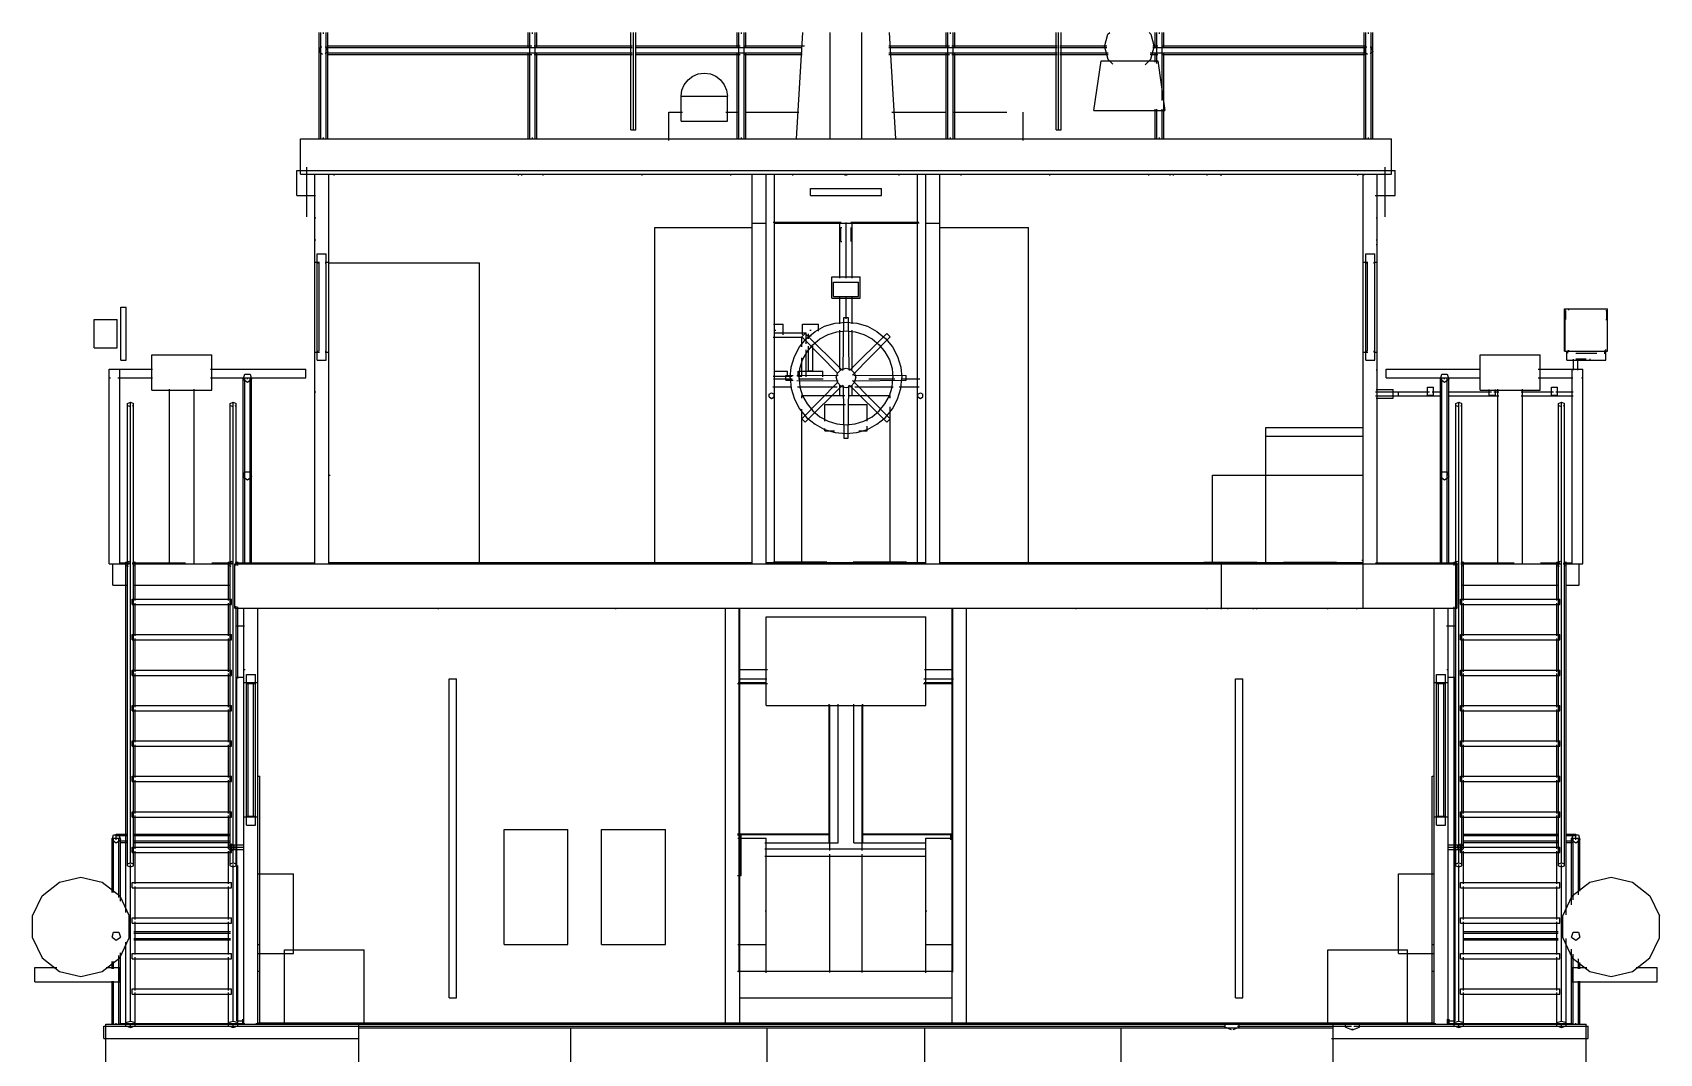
# Model space of a CAD drawing. Extents: x 5 to 836, y 5 to 589.
# Drawn here: x 528.1 to 619.9, y 274.4 to 332 of the extents above; entities that cross this region are included whole.
import ezdxf

# ---------------------------------------------------------------- set-up
doc = ezdxf.new("R2010")
doc.units = 0
doc.linetypes.add('DASHED', pattern=[4.5, 3, -1.5])
for name, color, linetype in [('CUT', 7, 'CONTINUOUS'), ('DETAIL', 8, 'CONTINUOUS'), ('MARKING', 4, 'DASHED'), ('OUTLINE', 7, 'CONTINUOUS')]:
    doc.layers.add(name, color=color, linetype=linetype)

msp = doc.modelspace()

# ---------------------------------------------------------------- linework, layer by layer
at = {"layer": 'CUT'}
for p, q in [((543.2, 324), (543.2, 326)), ((543.2, 326), (604.8, 326)), ((604.8, 324), (604.8, 326)), ((543.2, 324), (604.8, 324)), ((544, 302), (544, 324)), ((544.8, 302), (544.8, 324)), ((568.7, 302), (568.7, 324)), ((569.5, 302), (569.5, 324)), ((578.5, 302), (578.5, 324)), ((579.3, 302), (579.3, 324)), ((603.2, 302), (603.2, 324)), ((604, 302), (604, 324)), ((563.2, 302), (563.2, 321)), ((563.2, 321), (568.7, 321)), ((579.3, 321), (584.3, 321)), ((584.3, 302), (584.3, 321)), ((544.8, 319), (553.3, 319)), ((553.3, 302), (553.3, 319)), ((539.96, 312.42), (540.05, 312.7)), ((539.96, 312.42), (540.2, 312.25)), ((540.05, 312.7), (540.35, 312.7)), ((540.2, 312.25), (540.44, 312.42)), ((540.35, 312.7), (540.44, 312.42)), ((607.56, 312.42), (607.65, 312.7)), ((607.56, 312.42), (607.8, 312.25)), ((607.65, 312.7), (607.95, 312.7)), ((607.8, 312.25), (608.04, 312.42)), ((607.95, 312.7), (608.04, 312.42)), ((569.66, 311.58), (569.8, 311.66)), ((569.66, 311.42), (569.66, 311.58)), ((569.66, 311.42), (569.8, 311.34)), ((569.8, 311.66), (569.94, 311.58)), ((569.8, 311.34), (569.94, 311.42)), ((569.94, 311.42), (569.94, 311.58)), ((578.06, 311.58), (578.2, 311.66)), ((578.06, 311.42), (578.06, 311.58)), ((578.06, 311.42), (578.2, 311.34)), ((578.2, 311.66), (578.34, 311.58)), ((578.2, 311.34), (578.34, 311.42)), ((578.34, 311.42), (578.34, 311.58)), ((597.7, 302), (597.7, 309.7)), ((597.7, 309.7), (603.2, 309.7)), ((597.7, 309.2), (603.2, 309.2)), ((539.96, 306.92), (540.05, 307.2)), ((539.96, 306.92), (540.2, 306.75)), ((540.05, 307.2), (540.35, 307.2)), ((540.2, 306.75), (540.44, 306.92)), ((540.35, 307.2), (540.44, 306.92)), ((594.7, 302), (594.7, 307)), ((594.7, 307), (603.2, 307)), ((607.56, 306.92), (607.65, 307.2)), ((607.56, 306.92), (607.8, 306.75)), ((607.65, 307.2), (607.95, 307.2)), ((607.8, 306.75), (608.04, 306.92)), ((607.95, 307.2), (608.04, 306.92)), ((539.5, 299.5), (539.5, 302)), ((539.5, 302), (608.5, 302)), ((539.6, 302.05), (544, 302.05)), ((539.6, 302.01), (539.6, 302.04)), ((539.6, 302.01), (544, 302.01)), ((544.8, 302.08), (568.7, 302.08)), ((544.8, 302.03), (568.7, 302.03)), ((569.5, 302.08), (578.5, 302.08)), ((569.5, 302.03), (578.5, 302.03)), ((579.3, 302.08), (603.2, 302.08)), ((579.3, 302.03), (603.2, 302.03)), ((604, 302.05), (608.4, 302.05)), ((604, 302.01), (608.4, 302.01)), ((608.4, 302.02), (608.4, 302.05)), ((608.5, 299.5), (608.5, 302)), ((539.5, 299.5), (608.5, 299.5)), ((540, 295.29), (540, 299.5)), ((540.8, 295.29), (540.8, 299.5)), ((567.2, 276), (567.2, 299.5)), ((568, 276), (568, 299.5)), ((580, 276), (580, 299.5)), ((580.8, 276), (580.8, 299.5)), ((607.2, 295.29), (607.2, 299.5)), ((608, 295.29), (608, 299.5)), ((540, 295.29), (540.8, 295.29)), ((540.15, 295.25), (540.15, 295.75)), ((540.15, 295.75), (540.65, 295.75)), ((540.15, 295.25), (540.65, 295.25)), ((540.25, 287.75), (540.25, 295.25)), ((540.55, 287.75), (540.55, 295.25)), ((540.65, 295.25), (540.65, 295.75)), ((551.6, 277.5), (551.6, 295.5)), ((551.6, 295.5), (552, 295.5)), ((552, 277.5), (552, 295.5)), ((596, 295.5), (596.4, 295.5)), ((596, 277.5), (596, 295.5)), ((596.4, 277.5), (596.4, 295.5)), ((607.2, 295.29), (608, 295.29)), ((607.35, 295.75), (607.85, 295.75)), ((607.35, 295.25), (607.35, 295.75)), ((607.35, 295.25), (607.85, 295.25)), ((607.45, 287.75), (607.45, 295.25)), ((607.75, 287.75), (607.75, 295.25)), ((607.85, 295.25), (607.85, 295.75)), ((540.8, 276), (540.8, 290)), ((540.8, 290), (540.9, 290)), ((540.9, 276), (540.9, 290)), ((607.1, 290), (607.2, 290)), ((607.1, 276), (607.1, 290)), ((607.2, 276), (607.2, 290)), ((540, 276), (540, 287.71)), ((540, 287.71), (540.8, 287.71)), ((540.15, 287.75), (540.65, 287.75)), ((540.15, 287.25), (540.15, 287.75)), ((540.65, 287.25), (540.65, 287.75)), ((607.2, 287.71), (608, 287.71)), ((607.35, 287.75), (607.85, 287.75)), ((607.35, 287.25), (607.35, 287.75)), ((607.85, 287.25), (607.85, 287.75)), ((608, 276), (608, 287.71)), ((532.56, 286.42), (532.65, 286.7)), ((532.65, 286.7), (532.95, 286.7)), ((532.95, 286.7), (533.04, 286.42)), ((540.15, 287.25), (540.65, 287.25)), ((607.35, 287.25), (607.85, 287.25)), ((614.96, 286.42), (615.05, 286.7)), ((615.05, 286.7), (615.35, 286.7)), ((615.35, 286.7), (615.44, 286.42)), ((532.56, 286.42), (532.8, 286.25)), ((532.8, 286.25), (533.04, 286.42)), ((539.14, 285.93), (539.14, 286.09)), ((539.14, 285.91), (539.29, 285.83)), ((539.16, 286.1), (539.3, 286.18)), ((539.3, 285.82), (539.44, 285.9)), ((539.31, 286.17), (539.46, 286.09)), ((539.46, 285.91), (539.46, 286.07)), ((608.54, 285.93), (608.54, 286.09)), ((608.54, 285.91), (608.69, 285.83)), ((608.56, 286.1), (608.7, 286.18)), ((608.7, 285.82), (608.84, 285.9)), ((608.71, 286.17), (608.86, 286.09)), ((608.86, 285.91), (608.86, 286.07)), ((614.96, 286.42), (615.2, 286.25)), ((615.2, 286.25), (615.44, 286.42)), ((540.8, 284.5), (542.8, 284.5)), ((542.8, 280), (542.8, 284.5)), ((605.2, 284.5), (607.2, 284.5)), ((605.2, 280), (605.2, 284.5)), ((532.56, 280.92), (532.65, 281.2)), ((532.65, 281.2), (532.95, 281.2)), ((532.95, 281.2), (533.04, 280.92)), ((614.96, 280.92), (615.05, 281.2)), ((615.05, 281.2), (615.35, 281.2)), ((615.35, 281.2), (615.44, 280.92)), ((532.56, 280.92), (532.8, 280.75)), ((532.8, 280.75), (533.04, 280.92)), ((542.3, 276), (542.3, 280.2)), ((542.3, 280.2), (546.8, 280.2)), ((546.8, 276), (546.8, 280.2)), ((601.2, 280.2), (605.7, 280.2)), ((601.2, 276), (601.2, 280.2)), ((605.7, 276), (605.7, 280.2)), ((614.96, 280.92), (615.2, 280.75)), ((615.2, 280.75), (615.44, 280.92)), ((540.8, 280), (542.8, 280)), ((605.2, 280), (607.2, 280)), ((551.6, 277.5), (552, 277.5)), ((596, 277.5), (596.4, 277.5)), ((532.2, 276), (615.8, 276)), ((532.2, 273.5), (532.2, 276)), ((533, 276.05), (540, 276.05)), ((533, 276), (533, 276.04)), ((540.8, 276.08), (607.2, 276.08)), ((540.8, 276.03), (607.2, 276.03)), ((546.5, 232), (546.5, 276)), ((601.5, 232), (601.5, 276)), ((608, 276.05), (615, 276.05)), ((615, 276.01), (615, 276.05)), ((615.8, 273.5), (615.8, 276))]:
    msp.add_line(p, q, dxfattribs=at)
at = {"layer": 'DETAIL'}
for p, q in [((544.26, 326), (544.26, 332)), ((544.35, 326), (544.35, 332)), ((544.5, 331.93), (544.5, 332)), ((544.65, 326), (544.65, 332)), ((544.74, 326), (544.74, 332)), ((556.06, 331.16), (556.06, 332)), ((556.15, 326), (556.15, 332)), ((556.3, 331.93), (556.3, 332)), ((556.45, 326), (556.45, 332)), ((556.54, 331.16), (556.54, 332)), ((561.86, 326.5), (561.86, 332)), ((562, 326.5), (562, 332)), ((562.14, 326.5), (562.14, 332)), ((567.86, 331.16), (567.86, 332)), ((567.95, 326), (567.95, 332)), ((568.1, 331.93), (568.1, 332)), ((568.25, 326), (568.25, 332)), ((568.34, 331.16), (568.34, 332)), ((579.66, 331.16), (579.66, 332)), ((579.75, 326), (579.75, 332)), ((579.9, 331.93), (579.9, 332)), ((580.05, 326), (580.05, 332)), ((580.14, 331.16), (580.14, 332)), ((585.86, 326.5), (585.86, 332)), ((586, 326.5), (586, 332)), ((586.14, 326.5), (586.14, 332)), ((588.6, 331.2), (588.79, 331.9)), ((588.79, 331.9), (588.89, 332)), ((591.11, 332), (591.21, 331.9)), ((591.21, 331.9), (591.4, 331.2)), ((591.46, 331.16), (591.46, 332)), ((591.55, 330.26), (591.55, 332)), ((591.7, 331.93), (591.7, 332)), ((591.85, 328.16), (591.85, 332)), ((591.94, 331.16), (591.94, 332)), ((603.26, 326), (603.26, 332)), ((603.35, 326), (603.35, 332)), ((603.5, 331.93), (603.5, 332)), ((603.65, 326), (603.65, 332)), ((603.74, 326), (603.74, 332)), ((544.26, 330.92), (544.35, 331.2)), ((544.26, 330.92), (544.45, 330.78)), ((544.35, 331.2), (544.41, 331.2)), ((544.59, 331.2), (544.65, 331.2)), ((544.6, 330.82), (544.74, 330.92)), ((544.65, 331.2), (544.74, 330.92)), ((544.71, 331.24), (556.26, 331.24)), ((544.71, 331.15), (561.93, 331.15)), ((544.71, 330.85), (561.93, 330.85)), ((544.71, 330.76), (556.26, 330.76)), ((556.06, 326), (556.06, 330.88)), ((556.4, 331.24), (561.93, 331.24)), ((556.4, 330.76), (561.93, 330.76)), ((556.54, 326), (556.54, 330.88)), ((562.14, 331.24), (568.02, 331.24)), ((562.14, 331.15), (571.52, 331.15)), ((562.14, 330.85), (571.52, 330.85)), ((562.14, 330.76), (568.02, 330.76)), ((567.86, 326), (567.86, 330.88)), ((568.23, 331.24), (571.66, 331.24)), ((568.23, 330.76), (571.52, 330.76)), ((568.34, 326), (568.34, 330.88)), ((576.41, 331.24), (579.84, 331.24)), ((576.41, 331.15), (585.93, 331.15)), ((576.41, 330.85), (585.93, 330.85)), ((576.41, 330.76), (579.84, 330.76)), ((579.66, 326), (579.66, 330.88)), ((579.98, 331.24), (585.93, 331.24)), ((579.98, 330.76), (585.93, 330.76)), ((580.14, 326), (580.14, 330.88)), ((586.07, 331.24), (588.73, 331.24)), ((586.07, 331.15), (588.73, 331.15)), ((586.07, 330.85), (588.8, 330.85)), ((586.07, 330.76), (588.8, 330.76)), ((588.6, 331.2), (588.79, 330.5)), ((591.18, 330.85), (603.36, 330.85)), ((591.18, 330.76), (591.6, 330.76)), ((591.21, 330.5), (591.4, 331.2)), ((591.32, 331.24), (591.6, 331.24)), ((591.32, 331.15), (603.36, 331.15)), ((591.46, 330.33), (591.46, 330.88)), ((591.81, 331.24), (603.36, 331.24)), ((591.81, 330.76), (603.36, 330.76)), ((591.94, 326), (591.94, 330.88)), ((603.26, 330.92), (603.35, 331.2)), ((603.26, 330.92), (603.45, 330.78)), ((603.35, 331.2), (603.41, 331.2)), ((603.59, 331.2), (603.65, 331.2)), ((603.6, 330.82), (603.74, 330.92)), ((603.65, 331.2), (603.74, 330.92)), ((588.4, 330.4), (591.6, 330.4)), ((588.79, 330.5), (589.07, 330.22)), ((590.89, 330.17), (591.21, 330.5)), ((564.7, 328.4), (567.3, 328.4)), ((588, 327.6), (592, 327.6)), ((591.46, 326), (591.46, 327.67)), ((591.55, 326), (591.55, 327.67)), ((591.85, 326), (591.85, 327.67)), ((561.86, 326.5), (562.14, 326.5)), ((564.7, 327), (567.3, 327)), ((585.86, 326.5), (586.14, 326.5)), ((543.2, 324.14), (543.2, 326)), ((543.2, 326), (604.8, 326)), ((544.5, 326), (544.5, 326.07)), ((556.3, 326), (556.3, 326.07)), ((568.1, 326), (568.1, 326.07)), ((579.9, 326), (579.9, 326.07)), ((591.7, 326), (591.7, 326.07)), ((603.5, 326), (603.5, 326.07)), ((604.8, 324.14), (604.8, 326)), ((543, 322.8), (543, 324.2)), ((543, 324.2), (605, 324.2)), ((544, 302), (544, 324)), ((544, 324), (604, 324)), ((544.8, 302), (544.8, 324)), ((545.11, 323.93), (545.11, 324)), ((555.5, 323.93), (555.5, 324)), ((555.69, 323.93), (555.69, 324)), ((556.91, 323.93), (556.91, 324)), ((562.5, 323.93), (562.5, 324)), ((567.49, 323.93), (567.49, 324)), ((568.7, 302), (568.7, 324)), ((568.71, 323.93), (568.71, 324)), ((569.5, 302), (569.5, 324)), ((569.96, 302), (569.96, 324)), ((571, 323.93), (571, 324)), ((573.95, 323.93), (573.95, 324)), ((574, 323.93), (574, 324)), ((574.05, 323.93), (574.05, 324)), ((577, 323.93), (577, 324)), ((578.04, 302), (578.04, 324)), ((578.5, 302), (578.5, 324)), ((579.29, 323.93), (579.29, 324)), ((579.3, 302), (579.3, 324)), ((580.51, 323.93), (580.51, 324)), ((585.5, 323.93), (585.5, 324)), ((591.09, 323.93), (591.09, 324)), ((592.31, 323.93), (592.31, 324)), ((592.5, 323.93), (592.5, 324)), ((594.4, 323.93), (594.4, 324)), ((595.16, 323.93), (595.16, 324)), ((595.2, 323.93), (595.2, 324)), ((602.89, 323.93), (602.89, 324)), ((603.2, 299.5), (603.2, 324)), ((603.24, 323.93), (603.24, 324)), ((604, 302), (604, 324)), ((605, 322.8), (605, 324.2)), ((543, 322.8), (544.05, 322.8)), ((572, 322.8), (572, 323.2)), ((572, 323.2), (576, 323.2)), ((572, 322.8), (576, 322.8)), ((576, 322.8), (576, 323.2)), ((603.88, 322.8), (605, 322.8)), ((544, 321.54), (544.07, 321.54)), ((603.93, 321.54), (604, 321.54)), ((563.2, 321), (568.7, 321)), ((563.2, 302), (563.2, 321)), ((568.7, 321.24), (569.5, 321.24)), ((569.89, 321.29), (573.72, 321.29)), ((569.94, 321.25), (573.72, 321.25)), ((569.96, 321.24), (578.04, 321.24)), ((573.65, 318.13), (573.65, 321.27)), ((573.7, 320.2), (573.7, 321)), ((573.7, 321), (573.77, 321)), ((574, 318.13), (574, 321.27)), ((574.28, 321.29), (578.11, 321.29)), ((574.28, 321.25), (578.13, 321.25)), ((574.3, 320.2), (574.3, 321)), ((574.35, 318.13), (574.35, 321.27)), ((578.5, 321.24), (579.3, 321.24)), ((579.3, 321), (584.3, 321)), ((584.3, 302), (584.3, 321)), ((544, 320.29), (544.07, 320.29)), ((573.7, 320.2), (573.77, 320.2)), ((603.93, 320.29), (604, 320.29)), ((603.93, 320.04), (604, 320.04)), ((544, 319.04), (544.27, 319.04)), ((544.15, 313.5), (544.15, 319.5)), ((544.15, 319.5), (544.65, 319.5)), ((544.15, 319), (544.21, 319)), ((544.25, 314), (544.25, 319)), ((544.59, 319), (544.65, 319)), ((544.6, 319.04), (544.8, 319.04)), ((544.65, 313.5), (544.65, 319.5)), ((544.8, 319), (553.3, 319)), ((553.3, 302), (553.3, 319)), ((603.2, 319.04), (603.47, 319.04)), ((603.35, 313.5), (603.35, 319.5)), ((603.35, 319.5), (603.85, 319.5)), ((603.35, 319), (603.41, 319)), ((603.45, 314), (603.45, 319)), ((603.79, 319), (603.85, 319)), ((603.8, 319.04), (604, 319.04)), ((603.85, 313.5), (603.85, 319.5)), ((573.2, 317), (573.2, 318.2)), ((573.2, 318.2), (574.8, 318.2)), ((574.8, 317), (574.8, 318.2)), ((573.2, 317), (574.8, 317)), ((573.65, 315.55), (573.65, 317.08)), ((574, 315.83), (574, 317.08)), ((574.35, 315.55), (574.35, 317.08)), ((533.05, 313.5), (533.05, 316.5)), ((533.05, 316.5), (533.35, 316.5)), ((533.35, 313.5), (533.35, 316.5)), ((614.57, 314), (614.57, 316.4)), ((614.57, 316.4), (617, 316.4)), ((614.6, 314), (614.6, 316.4)), ((614.82, 316.33), (614.82, 316.4)), ((616.9, 316.3), (616.95, 316.3)), ((617, 314), (617, 316.4)), ((531.55, 315.8), (532.85, 315.8)), ((531.55, 314.2), (531.55, 315.8)), ((532.85, 314.2), (532.85, 315.8)), ((569.96, 315.2), (570.04, 315.2)), ((570.45, 314.93), (570.45, 315.53)), ((571.55, 314.93), (571.55, 315.53)), ((571.96, 315.2), (572.04, 315.2)), ((572.45, 315.13), (572.45, 315.53)), ((573.65, 312.97), (573.65, 315.2)), ((573.87, 315.9), (574.13, 315.9)), ((574.35, 312.97), (574.35, 315.2)), ((616.9, 315.8), (616.95, 315.8)), ((531.55, 314.2), (532.85, 314.2)), ((569.93, 315.05), (571.75, 315.05)), ((571.5, 314.81), (571.69, 315)), ((571.75, 314.43), (571.75, 315.05)), ((576.31, 315), (576.5, 314.81)), ((533.05, 313.5), (533.35, 313.5)), ((534.8, 311.8), (534.8, 313.8)), ((534.8, 313.8), (538.2, 313.8)), ((538.2, 311.8), (538.2, 313.8)), ((544, 313.96), (544.27, 313.96)), ((544.15, 314), (544.21, 314)), ((544.15, 313.5), (544.65, 313.5)), ((544.59, 314), (544.65, 314)), ((544.6, 313.96), (544.8, 313.96)), ((571.75, 312.56), (571.75, 314.08)), ((603.2, 313.96), (603.47, 313.96)), ((603.35, 314), (603.41, 314)), ((603.35, 313.5), (603.85, 313.5)), ((603.79, 314), (603.85, 314)), ((603.8, 313.96), (604, 313.96)), ((609.8, 313.8), (613.2, 313.8)), ((609.8, 311.8), (609.8, 313.8)), ((613.2, 311.8), (613.2, 313.8)), ((614.57, 314), (617, 314)), ((614.7, 313.5), (614.7, 314.03)), ((614.7, 313.5), (616.9, 313.5)), ((614.82, 314), (614.82, 314.07)), ((615.21, 313.9), (616.39, 313.9)), ((616.8, 313.9), (616.85, 313.9)), ((616.9, 313.5), (616.9, 314.1)), ((532.4, 302), (532.4, 313)), ((532.4, 313), (534.84, 313)), ((532.4, 312.5), (532.47, 312.5)), ((532.89, 312.5), (534.84, 312.5)), ((533, 302), (533, 313)), ((538.12, 313), (543.5, 313)), ((538.12, 312.5), (543.5, 312.5)), ((539.96, 312.42), (540.05, 312.7)), ((539.96, 302), (539.96, 312.5)), ((539.96, 312.42), (540.06, 312.35)), ((540.05, 312.7), (540.35, 312.7)), ((540.05, 302), (540.05, 312.5)), ((540.2, 312.43), (540.2, 312.5)), ((540.35, 312.7), (540.44, 312.42)), ((540.35, 302), (540.35, 312.5)), ((540.39, 312.39), (540.44, 312.42)), ((540.44, 302), (540.44, 312.5)), ((543.5, 312.5), (543.5, 313)), ((569.91, 312.45), (570.96, 312.45)), ((569.93, 312.88), (570.7, 312.88)), ((570.6, 312.37), (570.6, 312.63)), ((570.7, 312.55), (570.7, 312.88)), ((571.3, 312.55), (571.3, 312.88)), ((571.3, 312.88), (572.7, 312.88)), ((571.31, 312.45), (572.71, 312.45)), ((571.88, 312.9), (572.12, 312.9)), ((572.7, 312.55), (572.7, 312.88)), ((573.45, 312.5), (573.52, 312.77)), ((573.45, 312.5), (573.52, 312.23)), ((573.52, 312.77), (573.73, 312.98)), ((573.73, 312.98), (574, 313.05)), ((574, 313.05), (574.27, 312.98)), ((574.27, 312.98), (574.48, 312.77)), ((574.48, 312.77), (574.55, 312.5)), ((574.48, 312.23), (574.55, 312.5)), ((575.29, 312.45), (576.76, 312.45)), ((577.11, 312.45), (578.16, 312.45)), ((577.4, 312.37), (577.4, 312.63)), ((603.93, 312.96), (604, 312.96)), ((604.5, 313), (609.81, 313)), ((604.5, 312.5), (604.5, 313)), ((604.5, 312.5), (609.81, 312.5)), ((607.56, 312.42), (607.65, 312.7)), ((607.56, 302), (607.56, 312.5)), ((607.56, 312.42), (607.66, 312.35)), ((607.65, 312.7), (607.95, 312.7)), ((607.65, 302), (607.65, 312.5)), ((607.8, 312.43), (607.8, 312.5)), ((607.95, 312.7), (608.04, 312.42)), ((607.95, 302), (607.95, 312.5)), ((607.99, 312.39), (608.04, 312.42)), ((608.04, 302), (608.04, 312.5)), ((613.09, 313), (615.6, 313)), ((613.09, 312.5), (615.04, 312.5)), ((615, 302), (615, 313)), ((615.53, 312.5), (615.6, 312.5)), ((615.6, 302), (615.6, 313)), ((534.8, 311.8), (538.2, 311.8)), ((535.8, 302), (535.8, 311.86)), ((537.2, 302), (537.2, 311.86)), ((544, 311.71), (544.07, 311.71)), ((569.66, 311.58), (569.8, 311.66)), ((569.66, 311.42), (569.66, 311.58)), ((569.66, 311.42), (569.8, 311.34)), ((569.8, 311.66), (569.94, 311.58)), ((569.8, 311.34), (569.94, 311.42)), ((569.87, 312), (570.92, 312)), ((569.94, 311.42), (569.94, 311.58)), ((571.27, 312), (573.51, 312)), ((571.5, 311.36), (571.5, 311.5)), ((571.5, 311.5), (573.93, 311.5)), ((573.52, 312.23), (573.73, 312.02)), ((573.65, 311.5), (573.65, 312.06)), ((573.73, 312.02), (574, 311.95)), ((574, 311.95), (574.27, 312.02)), ((574.14, 311.5), (576.5, 311.5)), ((574.27, 312.02), (574.48, 312.23)), ((574.35, 311.5), (574.35, 312.06)), ((574.49, 312), (576.66, 312)), ((576.5, 311.36), (576.5, 311.5)), ((577.01, 312), (578.13, 312)), ((578.06, 311.58), (578.2, 311.66)), ((578.06, 311.42), (578.06, 311.58)), ((578.06, 311.42), (578.2, 311.34)), ((578.2, 311.66), (578.34, 311.58)), ((578.2, 311.34), (578.34, 311.42)), ((578.34, 311.42), (578.34, 311.58)), ((603.93, 311.71), (604, 311.71)), ((604.9, 311.35), (604.9, 311.85)), ((605.2, 311.48), (605.2, 311.72)), ((606.83, 311.52), (606.83, 311.98)), ((606.83, 311.98), (607.18, 311.98)), ((606.83, 311.52), (607.18, 311.52)), ((607.18, 311.52), (607.18, 311.98)), ((609.8, 311.8), (613.2, 311.8)), ((610.32, 311.52), (610.32, 311.85)), ((610.32, 311.52), (610.68, 311.52)), ((610.68, 311.52), (610.68, 311.85)), ((610.8, 302), (610.8, 311.86)), ((612.2, 302), (612.2, 311.86)), ((613.83, 311.98), (614.17, 311.98)), ((613.83, 311.52), (613.83, 311.98)), ((613.83, 311.52), (614.17, 311.52)), ((614.17, 311.52), (614.17, 311.98)), ((533.43, 311.06), (533.6, 311.12)), ((533.43, 284.94), (533.43, 311.06)), ((533.43, 310.94), (533.54, 310.9)), ((533.6, 285.12), (533.6, 311.12)), ((533.6, 311.12), (533.77, 311.06)), ((533.72, 310.92), (533.77, 310.94)), ((533.77, 284.94), (533.77, 311.06)), ((539.23, 311.06), (539.4, 311.12)), ((539.23, 284.94), (539.23, 311.06)), ((539.23, 310.94), (539.34, 310.9)), ((539.4, 285.12), (539.4, 311.12)), ((539.4, 311.12), (539.57, 311.06)), ((539.52, 310.92), (539.57, 310.94)), ((539.57, 301.9), (539.57, 311.06)), ((571.5, 302), (571.5, 310.73)), ((576.5, 302), (576.5, 310.87)), ((608.43, 311.06), (608.6, 311.12)), ((608.43, 284.94), (608.43, 311.06)), ((608.43, 310.94), (608.54, 310.9)), ((608.6, 285.12), (608.6, 311.12)), ((608.6, 311.12), (608.77, 311.06)), ((608.72, 310.92), (608.77, 310.94)), ((608.77, 284.94), (608.77, 311.06)), ((614.23, 311.06), (614.4, 311.12)), ((614.23, 284.94), (614.23, 311.06)), ((614.23, 310.94), (614.34, 310.9)), ((614.4, 285.12), (614.4, 311.12)), ((614.4, 311.12), (614.57, 311.06)), ((614.52, 310.92), (614.57, 310.94)), ((614.57, 284.94), (614.57, 311.06)), ((571.5, 310.19), (571.69, 310)), ((576.31, 310), (576.5, 310.19)), ((597.7, 306.96), (597.7, 309.7)), ((597.7, 309.7), (603.2, 309.7)), ((573.87, 309.1), (574.13, 309.1)), ((597.7, 309.2), (603.2, 309.2)), ((539.96, 306.92), (540.05, 307.2)), ((539.96, 306.92), (540.06, 306.85)), ((540.38, 307.09), (540.44, 306.92)), ((540.39, 306.89), (540.44, 306.92)), ((544.8, 307), (544.87, 307)), ((594.7, 302), (594.7, 307)), ((594.7, 307), (603.2, 307)), ((607.56, 306.92), (607.65, 307.2)), ((607.56, 306.92), (607.66, 306.85)), ((607.98, 307.09), (608.04, 306.92)), ((607.99, 306.89), (608.04, 306.92)), ((532.4, 302), (533.51, 302)), ((532.6, 300.8), (532.6, 302)), ((533.34, 302.09), (533.54, 302.15)), ((533.34, 282.31), (533.34, 302.09)), ((533.34, 301.91), (533.47, 301.87)), ((533.72, 302), (539.31, 302)), ((533.73, 302.13), (533.86, 302.09)), ((533.79, 301.89), (533.86, 301.91)), ((533.86, 299.92), (533.86, 302.09)), ((539.14, 302.09), (539.34, 302.15)), ((539.14, 299.92), (539.14, 302.09)), ((539.14, 301.91), (539.27, 301.87)), ((539.5, 299.5), (539.5, 302)), ((539.5, 302), (608.57, 302)), ((539.53, 302.13), (539.66, 302.09)), ((539.66, 301.91), (539.66, 302.09)), ((540.2, 302), (540.2, 302.07)), ((547.8, 302), (547.8, 302.07)), ((549.8, 302), (549.8, 302.07)), ((550.3, 302), (550.3, 302.07)), ((550.5, 302), (550.5, 302.07)), ((560.5, 302), (560.5, 302.07)), ((561.2, 302), (561.2, 302.07)), ((585.3, 302), (585.3, 302.07)), ((587.8, 302), (587.8, 302.07)), ((594.4, 302), (594.4, 302.07)), ((595.2, 299.43), (595.2, 302.07)), ((596.7, 302), (596.7, 302.07)), ((597.2, 302), (597.2, 302.07)), ((597.7, 302), (597.7, 302.07)), ((598.5, 302), (598.5, 302.07)), ((603, 302), (603, 302.07)), ((607.8, 302), (607.8, 302.07)), ((608.34, 302.09), (608.54, 302.15)), ((608.34, 301.91), (608.34, 302.09)), ((608.5, 299.5), (608.5, 302)), ((608.71, 302), (614.35, 302)), ((608.73, 302.13), (608.86, 302.09)), ((608.79, 301.89), (608.86, 301.91)), ((608.86, 299.92), (608.86, 302.09)), ((614.14, 302.09), (614.34, 302.15)), ((614.14, 299.92), (614.14, 302.09)), ((614.14, 301.91), (614.27, 301.87)), ((614.49, 302), (615.6, 302)), ((614.53, 302.13), (614.66, 302.09)), ((614.59, 301.89), (614.66, 301.91)), ((614.66, 282.17), (614.66, 302.09)), ((615.4, 300.8), (615.4, 302)), ((532.6, 300.8), (533.44, 300.8)), ((533.79, 300.8), (539.24, 300.8)), ((608.78, 300.8), (614.21, 300.8)), ((614.63, 300.8), (615.4, 300.8)), ((533.7, 299.7), (533.7, 300)), ((533.7, 300), (539.3, 300)), ((533.7, 299.7), (539.3, 299.7)), ((533.86, 297.93), (533.86, 299.78)), ((539.14, 297.93), (539.14, 299.78)), ((539.3, 299.7), (539.3, 300)), ((539.5, 299.5), (608.5, 299.5)), ((539.57, 284.94), (539.57, 299.6)), ((539.66, 295.52), (539.66, 299.57)), ((540, 276), (540, 299.5)), ((540.8, 276), (540.8, 299.5)), ((551, 299.43), (551, 299.5)), ((561, 299.43), (561, 299.5)), ((567.2, 299.43), (567.2, 299.5)), ((567.96, 278.94), (567.96, 299.5)), ((568, 276), (568, 299.5)), ((580, 276), (580, 299.5)), ((580.04, 278.94), (580.04, 299.5)), ((580.8, 299.43), (580.8, 299.5)), ((587, 299.43), (587, 299.5)), ((594.4, 299.43), (594.4, 299.5)), ((595.56, 299.43), (595.56, 299.5)), ((597, 299.43), (597, 299.5)), ((597.2, 299.43), (597.2, 299.5)), ((601.2, 299.43), (601.2, 299.5)), ((602.84, 299.43), (602.84, 299.5)), ((607.2, 276), (607.2, 299.5)), ((608, 276), (608, 299.5)), ((608.34, 275.91), (608.34, 299.57)), ((608.7, 300), (614.3, 300)), ((608.7, 299.7), (608.7, 300)), ((608.7, 299.7), (614.3, 299.7)), ((608.86, 297.93), (608.86, 299.78)), ((614.14, 297.93), (614.14, 299.78)), ((614.3, 299.7), (614.3, 300)), ((569.5, 294), (569.5, 299)), ((569.5, 299), (578.5, 299)), ((578.5, 294), (578.5, 299)), ((533.7, 297.7), (533.7, 298)), ((533.7, 298), (539.3, 298)), ((533.7, 297.7), (539.3, 297.7)), ((533.86, 295.9), (533.86, 297.79)), ((539.14, 295.9), (539.14, 297.79)), ((539.3, 297.7), (539.3, 298)), ((539.61, 298.5), (540.03, 298.5)), ((607.9, 298.5), (608.46, 298.5)), ((608.7, 298), (614.3, 298)), ((608.7, 297.7), (608.7, 298)), ((608.7, 297.7), (614.3, 297.7)), ((608.86, 295.9), (608.86, 297.79)), ((614.14, 295.9), (614.14, 297.79)), ((614.3, 297.7), (614.3, 298)), ((533.7, 295.7), (533.7, 296)), ((533.7, 296), (539.3, 296)), ((533.86, 293.91), (533.86, 295.8)), ((539.14, 293.91), (539.14, 295.8)), ((539.3, 295.7), (539.3, 296)), ((540, 296.04), (540.07, 296.04)), ((567.96, 296.04), (569.57, 296.04)), ((578.43, 296.04), (580.04, 296.04)), ((607.93, 296.04), (608, 296.04)), ((608.7, 296), (614.3, 296)), ((608.7, 295.7), (608.7, 296)), ((608.86, 293.91), (608.86, 295.8)), ((614.14, 293.91), (614.14, 295.8)), ((614.3, 295.7), (614.3, 296)), ((533.7, 295.7), (539.3, 295.7)), ((539.6, 276.2), (539.6, 295.6)), ((539.6, 295.6), (540, 295.6)), ((540, 295.29), (540.8, 295.29)), ((540.15, 287.25), (540.15, 295.75)), ((540.15, 295.75), (540.65, 295.75)), ((540.15, 295.25), (540.65, 295.25)), ((540.25, 287.75), (540.25, 295.25)), ((540.55, 287.75), (540.55, 295.25)), ((540.65, 287.25), (540.65, 295.75)), ((551.6, 277.5), (551.6, 295.5)), ((551.6, 295.5), (552, 295.5)), ((552, 277.5), (552, 295.5)), ((567.88, 295.25), (569.56, 295.25)), ((567.92, 295.29), (569.52, 295.29)), ((578.37, 295.25), (580.05, 295.25)), ((578.41, 295.29), (580.01, 295.29)), ((596, 277.5), (596, 295.5)), ((596, 295.5), (596.4, 295.5)), ((596.4, 277.5), (596.4, 295.5)), ((607.2, 295.29), (608, 295.29)), ((607.35, 295.75), (607.85, 295.75)), ((607.35, 287.25), (607.35, 295.75)), ((607.35, 295.25), (607.85, 295.25)), ((607.45, 287.75), (607.45, 295.25)), ((607.75, 287.75), (607.75, 295.25)), ((607.85, 287.25), (607.85, 295.75)), ((608, 295.6), (608.4, 295.6)), ((608.4, 276.2), (608.4, 295.6)), ((608.7, 295.7), (614.3, 295.7)), ((533.7, 294), (539.3, 294)), ((533.7, 293.7), (533.7, 294)), ((539.3, 293.7), (539.3, 294)), ((569.5, 294), (578.5, 294)), ((573.05, 286.25), (573.05, 294.07)), ((573.09, 285.81), (573.09, 294.04)), ((573.55, 286.25), (573.55, 294.07)), ((574.45, 286.25), (574.45, 294.07)), ((574.91, 285.81), (574.91, 294.04)), ((574.95, 286.25), (574.95, 294.07)), ((608.7, 294), (614.3, 294)), ((608.7, 293.7), (608.7, 294)), ((614.3, 293.7), (614.3, 294)), ((533.7, 293.7), (539.3, 293.7)), ((533.86, 291.92), (533.86, 293.77)), ((539.14, 291.92), (539.14, 293.77)), ((608.7, 293.7), (614.3, 293.7)), ((608.86, 291.92), (608.86, 293.77)), ((614.14, 291.92), (614.14, 293.77)), ((533.7, 291.7), (533.7, 292)), ((533.7, 292), (539.3, 292)), ((533.7, 291.7), (539.3, 291.7)), ((533.86, 289.93), (533.86, 291.78)), ((539.14, 289.93), (539.14, 291.78)), ((539.3, 291.7), (539.3, 292)), ((608.7, 292), (614.3, 292)), ((608.7, 291.7), (608.7, 292)), ((608.7, 291.7), (614.3, 291.7)), ((608.86, 289.93), (608.86, 291.78)), ((614.14, 289.93), (614.14, 291.78)), ((614.3, 291.7), (614.3, 292)), ((533.7, 289.7), (533.7, 290)), ((533.7, 290), (539.3, 290)), ((533.7, 289.7), (539.3, 289.7)), ((533.86, 287.9), (533.86, 289.79)), ((539.14, 287.9), (539.14, 289.79)), ((539.3, 289.7), (539.3, 290)), ((608.7, 290), (614.3, 290)), ((608.7, 289.7), (608.7, 290)), ((608.7, 289.7), (614.3, 289.7)), ((608.86, 287.9), (608.86, 289.79)), ((614.14, 287.9), (614.14, 289.79)), ((614.3, 289.7), (614.3, 290)), ((533.7, 287.7), (533.7, 288)), ((533.7, 288), (539.3, 288)), ((533.7, 287.7), (539.3, 287.7)), ((533.86, 285.91), (533.86, 287.79)), ((539.14, 285.91), (539.14, 287.79)), ((539.3, 287.7), (539.3, 288)), ((540, 287.71), (540.8, 287.71)), ((540.15, 287.75), (540.65, 287.75)), ((607.2, 287.71), (608, 287.71)), ((607.35, 287.75), (607.85, 287.75)), ((608.7, 288), (614.3, 288)), ((608.7, 287.7), (608.7, 288)), ((608.7, 287.7), (614.3, 287.7)), ((608.86, 285.91), (608.86, 287.79)), ((614.14, 285.91), (614.14, 287.79)), ((614.3, 287.7), (614.3, 288)), ((532.56, 286.42), (532.65, 286.7)), ((532.65, 286.7), (532.95, 286.7)), ((532.8, 286.41), (532.8, 286.74)), ((532.8, 286.74), (533.43, 286.74)), ((532.8, 286.65), (533.43, 286.65)), ((532.95, 286.7), (533.04, 286.42)), ((533.78, 286.74), (539.24, 286.74)), ((533.78, 286.65), (539.24, 286.65)), ((540.15, 287.25), (540.65, 287.25)), ((554.7, 287), (558.3, 287)), ((554.7, 280.5), (554.7, 287)), ((558.3, 280.5), (558.3, 287)), ((560.2, 280.5), (560.2, 287)), ((560.2, 287), (563.8, 287)), ((563.8, 280.5), (563.8, 287)), ((567.88, 286.75), (573.05, 286.75)), ((567.88, 286.7), (568.09, 286.7)), ((567.92, 286.71), (573.09, 286.71)), ((568.09, 284.4), (568.09, 286.7)), ((574.91, 286.71), (580.01, 286.71)), ((574.95, 286.75), (580.05, 286.75)), ((579.91, 286.7), (580.05, 286.7)), ((579.91, 286.42), (579.91, 286.7)), ((607.35, 287.25), (607.85, 287.25)), ((608.83, 286.74), (614.22, 286.74)), ((608.83, 286.65), (614.22, 286.65)), ((614.64, 286.74), (615.2, 286.74)), ((614.64, 286.65), (615.2, 286.65)), ((614.96, 286.42), (615.05, 286.7)), ((615.05, 286.7), (615.35, 286.7)), ((615.2, 286.41), (615.2, 286.74)), ((615.35, 286.7), (615.44, 286.42)), ((532.56, 286.5), (533.04, 286.5)), ((532.56, 283.44), (532.56, 286.5)), ((532.56, 286.42), (532.66, 286.35)), ((532.65, 283.44), (532.65, 286.5)), ((532.95, 283.16), (532.95, 286.5)), ((532.99, 286.39), (533.04, 286.42)), ((533.01, 286.35), (533.43, 286.35)), ((533.01, 286.26), (533.43, 286.26)), ((533.04, 282.95), (533.04, 286.5)), ((533.7, 285.7), (533.7, 286)), ((533.7, 286), (540, 286)), ((533.7, 285.7), (539.3, 285.7)), ((533.78, 286.35), (539.24, 286.35)), ((533.78, 286.26), (539.24, 286.26)), ((533.86, 283.92), (533.86, 285.77)), ((539.14, 286.09), (539.25, 286.15)), ((539.14, 283.92), (539.14, 285.77)), ((539.3, 285.7), (539.3, 286.14)), ((539.3, 286.14), (540, 286.14)), ((539.3, 285.86), (540, 285.86)), ((567.89, 286.5), (569.5, 286.5)), ((569.42, 286.25), (573.55, 286.25)), ((569.42, 285.9), (578.51, 285.9)), ((569.5, 278.91), (569.5, 286.5)), ((574.45, 286.25), (578.51, 286.25)), ((578.5, 286.5), (580.04, 286.5)), ((578.5, 278.91), (578.5, 286.5)), ((608, 286.14), (608.7, 286.14)), ((608, 286), (614.3, 286)), ((608, 285.86), (608.7, 285.86)), ((608.7, 285.7), (608.7, 286.14)), ((608.7, 285.7), (614.3, 285.7)), ((608.8, 286.12), (608.86, 286.09)), ((608.83, 286.35), (614.22, 286.35)), ((608.83, 286.26), (614.22, 286.26)), ((608.86, 283.92), (608.86, 285.77)), ((614.14, 283.92), (614.14, 285.77)), ((614.3, 285.7), (614.3, 286)), ((614.64, 286.35), (615.06, 286.35)), ((614.64, 286.26), (615.06, 286.26)), ((614.96, 286.5), (615.44, 286.5)), ((614.96, 282.75), (614.96, 286.5)), ((614.96, 286.42), (615.06, 286.35)), ((615.05, 283.02), (615.05, 286.5)), ((615.35, 283.3), (615.35, 286.5)), ((615.39, 286.39), (615.44, 286.42)), ((615.44, 283.51), (615.44, 286.5)), ((533.43, 285.06), (533.6, 285.12)), ((533.43, 284.94), (533.6, 284.88)), ((533.6, 285.12), (533.77, 285.06)), ((533.6, 276.18), (533.6, 285.02)), ((533.6, 284.88), (533.77, 284.94)), ((539.23, 285.06), (539.4, 285.12)), ((539.23, 284.94), (539.4, 284.88)), ((539.4, 285.12), (539.57, 285.06)), ((539.4, 276.18), (539.4, 285.02)), ((539.4, 284.88), (539.57, 284.94)), ((539.66, 275.91), (539.66, 284.96)), ((569.42, 285.5), (578.51, 285.5)), ((573.09, 278.92), (573.09, 285.6)), ((574.91, 278.92), (574.91, 285.6)), ((608.43, 285.06), (608.6, 285.12)), ((608.43, 284.94), (608.6, 284.88)), ((608.6, 285.12), (608.77, 285.06)), ((608.6, 276.18), (608.6, 285.02)), ((608.6, 284.88), (608.77, 284.94)), ((614.23, 285.06), (614.4, 285.12)), ((614.23, 284.94), (614.4, 284.88)), ((614.4, 285.12), (614.57, 285.06)), ((614.4, 276.18), (614.4, 285.02)), ((614.4, 284.88), (614.57, 284.94)), ((528.61, 283.25), (529.59, 284.02)), ((529.59, 284.02), (530.8, 284.3)), ((530.8, 284.3), (532.01, 284.02)), ((532.01, 284.02), (532.99, 283.25)), ((533.7, 283.7), (533.7, 284)), ((533.7, 284), (539.3, 284)), ((539.3, 283.7), (539.3, 284)), ((540.8, 284.5), (542.8, 284.5)), ((542.8, 280), (542.8, 284.5)), ((567.88, 284.4), (568.09, 284.4)), ((605.2, 280), (605.2, 284.5)), ((605.2, 284.5), (607.2, 284.5)), ((608.7, 284), (614.3, 284)), ((608.7, 283.7), (608.7, 284)), ((614.3, 283.7), (614.3, 284)), ((615.01, 283.25), (615.99, 284.02)), ((615.99, 284.02), (617.2, 284.3)), ((617.2, 284.3), (618.41, 284.02)), ((618.41, 284.02), (619.39, 283.25)), ((528.07, 282.12), (528.61, 283.25)), ((532.99, 283.25), (533.53, 282.12)), ((533.7, 283.7), (539.3, 283.7)), ((533.86, 281.92), (533.86, 283.78)), ((539.14, 281.92), (539.14, 283.78)), ((608.7, 283.7), (614.3, 283.7)), ((608.86, 281.92), (608.86, 283.78)), ((614.14, 281.92), (614.14, 283.78)), ((614.47, 282.12), (615.01, 283.25)), ((619.39, 283.25), (619.93, 282.12)), ((528.07, 280.88), (528.07, 282.12)), ((533.53, 280.88), (533.53, 282.12)), ((569.43, 282.4), (569.5, 282.4)), ((578.5, 282.4), (578.57, 282.4)), ((614.47, 280.88), (614.47, 282.12)), ((619.93, 280.88), (619.93, 282.12)), ((533.7, 281.7), (533.7, 282)), ((533.7, 282), (539.3, 282)), ((533.7, 281.7), (539.3, 281.7)), ((533.78, 281.24), (539.24, 281.24)), ((533.78, 281.15), (539.24, 281.15)), ((533.86, 279.93), (533.86, 281.78)), ((539.14, 279.93), (539.14, 281.78)), ((539.3, 281.7), (539.3, 282)), ((608.7, 282), (614.3, 282)), ((608.7, 281.7), (608.7, 282)), ((608.7, 281.7), (614.3, 281.7)), ((608.83, 281.24), (614.22, 281.24)), ((608.83, 281.15), (614.22, 281.15)), ((608.86, 279.93), (608.86, 281.78)), ((614.14, 279.93), (614.14, 281.78)), ((614.3, 281.7), (614.3, 282)), ((528.07, 280.88), (528.61, 279.75)), ((532.99, 279.75), (533.53, 280.88)), ((533.34, 275.91), (533.34, 280.63)), ((533.78, 280.85), (539.24, 280.85)), ((533.78, 280.76), (539.24, 280.76)), ((540.8, 280.5), (540.87, 280.5)), ((542.3, 276), (542.3, 280.2)), ((542.3, 280.2), (546.8, 280.2)), ((546.8, 276), (546.8, 280.2)), ((554.7, 280.5), (558.3, 280.5)), ((560.2, 280.5), (563.8, 280.5)), ((567.89, 280.5), (569.5, 280.5)), ((578.5, 280.5), (580.04, 280.5)), ((601.2, 276), (601.2, 280.2)), ((601.2, 280.2), (605.7, 280.2)), ((605.7, 276), (605.7, 280.2)), ((607.13, 280.5), (607.2, 280.5)), ((608.83, 280.85), (614.22, 280.85)), ((608.83, 280.76), (614.22, 280.76)), ((614.47, 280.88), (615.01, 279.75)), ((614.66, 275.91), (614.66, 280.84)), ((614.96, 276), (614.96, 280.24)), ((619.39, 279.75), (619.93, 280.88)), ((528.61, 279.75), (529.59, 278.98)), ((532.01, 278.98), (532.99, 279.75)), ((532.56, 279.13), (532.56, 279.55)), ((532.65, 279.13), (532.65, 279.55)), ((532.95, 276), (532.95, 279.89)), ((533.04, 276), (533.04, 280.03)), ((533.7, 280), (539.3, 280)), ((533.7, 279.7), (533.7, 280)), ((533.7, 279.7), (539.3, 279.7)), ((533.86, 277.91), (533.86, 279.79)), ((539.14, 277.91), (539.14, 279.79)), ((539.3, 279.7), (539.3, 280)), ((540.8, 280), (542.8, 280)), ((605.2, 280), (607.2, 280)), ((608.7, 280), (614.3, 280)), ((608.7, 279.7), (608.7, 280)), ((608.7, 279.7), (614.3, 279.7)), ((608.86, 277.91), (608.86, 279.79)), ((614.14, 277.91), (614.14, 279.79)), ((614.3, 279.7), (614.3, 280)), ((615.01, 279.75), (615.99, 278.98)), ((615.05, 276), (615.05, 279.96)), ((615.35, 279.13), (615.35, 279.69)), ((615.44, 279.13), (615.44, 279.48)), ((618.41, 278.98), (619.39, 279.75)), ((528.2, 278.4), (528.2, 279.2)), ((528.2, 279.2), (529.45, 279.2)), ((528.2, 278.4), (533, 278.4)), ((529.59, 278.98), (530.8, 278.7)), ((530.8, 278.7), (532.01, 278.98)), ((532.23, 279.2), (533, 279.2)), ((532.56, 276), (532.56, 278.43)), ((532.65, 276), (532.65, 278.43)), ((533, 278.4), (533, 279.2)), ((540.8, 279), (540.87, 279)), ((567.88, 279), (580.05, 279)), ((607.13, 279), (607.2, 279)), ((615, 278.4), (615, 279.2)), ((615, 279.2), (615.83, 279.2)), ((615, 278.4), (619.8, 278.4)), ((615.35, 276), (615.35, 278.43)), ((615.44, 276), (615.44, 278.43)), ((615.99, 278.98), (617.2, 278.7)), ((617.2, 278.7), (618.41, 278.98)), ((618.62, 279.2), (619.8, 279.2)), ((619.8, 278.4), (619.8, 279.2)), ((533.7, 277.7), (533.7, 278)), ((533.7, 278), (539.3, 278)), ((533.7, 277.7), (539.3, 277.7)), ((533.86, 275.91), (533.86, 277.8)), ((539.14, 275.91), (539.14, 277.8)), ((539.3, 277.7), (539.3, 278)), ((551.6, 277.5), (552, 277.5)), ((568, 277.5), (580, 277.5)), ((596, 277.5), (596.4, 277.5)), ((608.7, 278), (614.3, 278)), ((608.7, 277.7), (608.7, 278)), ((608.7, 277.7), (614.3, 277.7)), ((608.86, 275.91), (608.86, 277.8)), ((614.14, 275.91), (614.14, 277.8)), ((614.3, 277.7), (614.3, 278)), ((532.1, 275.2), (532.1, 275.9)), ((532.1, 275.9), (595.4, 275.9)), ((532.2, 276), (533.46, 276)), ((532.2, 273.5), (532.2, 276)), ((532.8, 276), (532.8, 276.07)), ((533.34, 276.09), (533.6, 276.18)), ((533.34, 275.91), (533.6, 275.82)), ((533.6, 276.18), (533.86, 276.09)), ((533.6, 275.82), (533.6, 275.96)), ((533.6, 275.82), (533.86, 275.91)), ((533.8, 276), (539.25, 276)), ((539.14, 276.09), (539.4, 276.18)), ((539.14, 275.91), (539.4, 275.82)), ((539.4, 276.18), (539.66, 276.09)), ((539.4, 275.82), (539.4, 275.96)), ((539.4, 275.82), (539.66, 275.91)), ((539.59, 276), (608.44, 276)), ((539.6, 276.2), (540, 276.2)), ((539.65, 276), (539.65, 276.28)), ((539.8, 276), (539.8, 276.07)), ((539.95, 276), (539.95, 276.28)), ((540.04, 276), (540.04, 276.07)), ((540.71, 276), (540.71, 276.07)), ((541.4, 276), (541.4, 276.07)), ((546.5, 251.95), (546.5, 276)), ((546.5, 275.8), (601.5, 275.8)), ((550.29, 276), (550.29, 276.07)), ((552.11, 276), (552.11, 276.07)), ((553, 276), (553, 276.07)), ((558.46, 273.35), (558.46, 275.8)), ((561.69, 276), (561.69, 276.07)), ((563.51, 276), (563.51, 276.07)), ((564, 276), (564, 276.07)), ((567.2, 276), (567.2, 276.07)), ((567.5, 276), (567.5, 276.07)), ((567.96, 276), (567.96, 276.07)), ((569.5, 276), (569.5, 276.07)), ((569.54, 253.51), (569.54, 275.8)), ((573.09, 276), (573.09, 276.07)), ((574.91, 276), (574.91, 276.07)), ((578.46, 253.51), (578.46, 275.8)), ((578.5, 276), (578.5, 276.07)), ((580.04, 276), (580.04, 276.07)), ((580.5, 276), (580.5, 276.07)), ((580.8, 276), (580.8, 276.07)), ((584.49, 276), (584.49, 276.07)), ((586.31, 276), (586.31, 276.07)), ((589.54, 273.35), (589.54, 275.8)), ((593.8, 276), (593.8, 276.07)), ((594.4, 276), (594.4, 276.07)), ((595.2, 276), (595.2, 276.07)), ((595.41, 275.84), (595.41, 276.1)), ((595.41, 275.84), (595.74, 275.7)), ((595.45, 276), (595.45, 276.07)), ((595.56, 276), (595.56, 276.07)), ((595.86, 275.7), (596.19, 275.84)), ((596, 276), (596, 276.07)), ((596.1, 275.9), (602.54, 275.9)), ((596.19, 275.84), (596.19, 276.1)), ((597.71, 276), (597.71, 276.07)), ((601.5, 251.95), (601.5, 276)), ((602.21, 275.84), (602.21, 276.1)), ((602.21, 275.84), (602.6, 275.68)), ((602.4, 276), (602.4, 276.07)), ((602.6, 275.68), (602.99, 275.84)), ((602.6, 275.68), (602.6, 275.75)), ((602.68, 275.9), (615.9, 275.9)), ((602.84, 276), (602.84, 276.07)), ((602.95, 276), (602.95, 276.07)), ((602.99, 275.84), (602.99, 276.1)), ((603.2, 276), (603.2, 276.07)), ((606.6, 276), (606.6, 276.07)), ((607.29, 276), (607.29, 276.07)), ((607.96, 276), (607.96, 276.28)), ((608, 276.2), (608.4, 276.2)), ((608.05, 276), (608.05, 276.28)), ((608.2, 276), (608.2, 276.07)), ((608.34, 276.09), (608.6, 276.18)), ((608.34, 275.91), (608.6, 275.82)), ((608.35, 276), (608.35, 276.28)), ((608.44, 276), (608.44, 276.07)), ((608.6, 276.18), (608.86, 276.09)), ((608.6, 275.82), (608.6, 275.96)), ((608.6, 275.82), (608.86, 275.91)), ((608.82, 276), (614.27, 276)), ((614.14, 276.09), (614.4, 276.18)), ((614.14, 275.91), (614.4, 275.82)), ((614.4, 276.18), (614.66, 276.09)), ((614.4, 275.82), (614.4, 275.96)), ((614.4, 275.82), (614.66, 275.91)), ((614.61, 276), (615.8, 276)), ((615.2, 276), (615.2, 276.07)), ((615.8, 273.5), (615.8, 276)), ((615.9, 275.2), (615.9, 275.9)), ((532.1, 275.2), (546.51, 275.2)), ((601.42, 275.2), (615.9, 275.2))]:
    msp.add_line(p, q, dxfattribs=at)
at = {"layer": 'MARKING'}
for p, q in [((564, 327.5), (564.77, 327.5)), ((564, 325.9), (564, 327.5)), ((567.22, 327.5), (567.92, 327.5)), ((568.34, 327.5), (571.34, 327.5)), ((576.59, 327.5), (579.73, 327.5)), ((580.08, 327.5), (584, 327.5)), ((584, 325.9), (584, 327.5)), ((543.55, 321.6), (543.55, 324.4)), ((604.45, 321.6), (604.45, 324.4)), ((572.8, 310.05), (572.8, 311)), ((572.8, 311), (573.97, 311)), ((574.1, 311), (575.2, 311)), ((575.2, 310.05), (575.2, 311)), ((572.8, 309.5), (572.8, 309.64)), ((575.2, 309.5), (575.2, 309.77)), ((572.8, 309.5), (573.35, 309.5)), ((574.72, 309.5), (575.2, 309.5)), ((533, 302.01), (533, 302.06)), ((533, 302.06), (533.56, 302.06)), ((533, 302.01), (533.56, 302.01)), ((533.7, 302.06), (539.37, 302.06)), ((533.7, 302.01), (539.37, 302.01)), ((539.51, 302.06), (540.07, 302.06)), ((539.51, 302.01), (540.07, 302.01)), ((539.6, 302.01), (539.6, 302.05)), ((539.6, 302.05), (540.02, 302.05)), ((540.42, 302.06), (544.05, 302.06)), ((540.42, 302.01), (544.05, 302.01)), ((540.44, 302.05), (544, 302.05)), ((544, 302.01), (544, 302.05)), ((544.8, 302.08), (568.7, 302.08)), ((544.8, 302.03), (544.8, 302.08)), ((544.8, 302.03), (568.7, 302.03)), ((568.7, 302.03), (568.7, 302.08)), ((569.87, 302.06), (578.13, 302.06)), ((569.87, 302.01), (578.13, 302.01)), ((569.91, 302.12), (578.17, 302.12)), ((569.91, 302.07), (578.17, 302.07)), ((569.92, 302.08), (578.15, 302.08)), ((569.92, 302.03), (578.15, 302.03)), ((579.3, 302.08), (603.2, 302.08)), ((579.3, 302.03), (579.3, 302.08)), ((579.3, 302.03), (603.2, 302.03)), ((594.2, 302.09), (603.2, 302.09)), ((594.4, 302.03), (594.4, 302.08)), ((603.13, 302.2), (603.2, 302.2)), ((603.2, 302.09), (603.2, 302.2)), ((603.2, 302.03), (603.2, 302.08)), ((603.9, 302.06), (607.67, 302.06)), ((603.9, 302.01), (607.67, 302.01)), ((604, 302.05), (607.63, 302.05)), ((604, 302.01), (604, 302.05)), ((607.98, 302.05), (608.4, 302.05)), ((607.98, 302.01), (608.51, 302.01)), ((608.02, 302.06), (608.51, 302.06)), ((608.4, 302.01), (608.4, 302.05)), ((608.72, 302.06), (614.3, 302.06)), ((608.72, 302.01), (614.3, 302.01)), ((614.51, 302.06), (615, 302.06)), ((614.51, 302.01), (615, 302.01)), ((615, 302.01), (615, 302.06)), ((567.93, 295.5), (569.53, 295.5)), ((578.4, 295.5), (580.07, 295.5)), ((540.8, 276), (540.8, 290)), ((540.8, 290), (540.9, 290)), ((540.9, 284.43), (540.9, 290)), ((607.1, 290), (607.2, 290)), ((607.1, 276), (607.1, 290)), ((607.2, 276), (607.2, 290)), ((540.9, 276), (540.9, 280.04)), ((533, 276), (533, 276.05)), ((533, 276.05), (533.42, 276.05)), ((533, 276), (533.42, 276)), ((533.84, 276.05), (539.23, 276.05)), ((533.84, 276), (539.23, 276)), ((539.58, 276.05), (540, 276.05)), ((539.58, 276), (540, 276)), ((540, 276), (540, 276.05)), ((540.8, 276.08), (607.2, 276.08)), ((540.8, 276.03), (607.2, 276.03)), ((540.8, 276), (540.9, 276)), ((568, 276.03), (568, 276.08)), ((580, 276.03), (580, 276.08)), ((607.1, 276), (607.2, 276)), ((608, 276.05), (608.42, 276.05)), ((608, 276), (608, 276.05)), ((608, 276), (608.42, 276)), ((608.84, 276.05), (614.23, 276.05)), ((608.84, 276), (614.23, 276)), ((614.58, 276.05), (615, 276.05)), ((614.58, 276), (615, 276)), ((615, 276), (615, 276.05))]:
    msp.add_line(p, q, dxfattribs=at)
at = {"layer": 'OUTLINE'}
for p, q in [((571.2, 326), (571.56, 332)), ((573.1, 326), (573.1, 332)), ((574.9, 326), (574.9, 332)), ((576.44, 332), (576.8, 326)), ((588, 327.6), (588.4, 330.4)), ((591.6, 330.4), (592, 327.6)), ((564.74, 328.74), (564.87, 329.05)), ((564.87, 329.05), (565.08, 329.32)), ((565.08, 329.32), (565.35, 329.53)), ((565.35, 329.53), (565.66, 329.66)), ((565.66, 329.66), (566, 329.7)), ((566, 329.7), (566.34, 329.66)), ((566.34, 329.66), (566.65, 329.53)), ((566.65, 329.53), (566.92, 329.32)), ((566.92, 329.32), (567.13, 329.05)), ((567.13, 329.05), (567.26, 328.74)), ((564.7, 328.4), (564.74, 328.74)), ((564.7, 327), (564.7, 328.4)), ((564.7, 328.4), (567.3, 328.4)), ((567.26, 328.74), (567.3, 328.4)), ((567.3, 327), (567.3, 328.4)), ((573.3, 317.1), (573.3, 317.9)), ((573.3, 317.9), (574.7, 317.9)), ((574.7, 317.1), (574.7, 317.9)), ((573.3, 317.1), (574.7, 317.1)), ((614.65, 315.8), (614.65, 316.3)), ((616.95, 315.8), (616.95, 316.3)), ((569.9, 315.53), (570.45, 315.53)), ((571.55, 315.53), (572.45, 315.53)), ((571.77, 314.73), (572.25, 315.12)), ((572.25, 315.12), (572.79, 315.41)), ((572.79, 315.41), (573.39, 315.59)), ((572.99, 314.95), (573.48, 315.1)), ((573.39, 315.59), (574, 315.65)), ((573.48, 315.1), (574, 315.15)), ((573.84, 312.94), (573.87, 315.9)), ((574, 315.65), (574.61, 315.59)), ((574, 315.15), (574.52, 315.1)), ((574.13, 315.9), (574.16, 312.94)), ((574.52, 315.1), (575.01, 314.95)), ((574.61, 315.59), (575.21, 315.41)), ((575.21, 315.41), (575.75, 315.12)), ((575.75, 315.12), (576.23, 314.73)), ((569.89, 314.8), (571.5, 314.8)), ((571.09, 313.71), (571.38, 314.25)), ((571.38, 314.25), (571.77, 314.73)), ((571.5, 314.81), (571.69, 315)), ((571.5, 314.81), (573.53, 312.75)), ((571.5, 314.25), (571.5, 314.8)), ((571.69, 315), (573.8, 312.92)), ((571.8, 313.97), (572.13, 314.37)), ((571.83, 314.87), (572.03, 314.87)), ((571.88, 314.71), (571.88, 314.99)), ((571.88, 312.9), (571.88, 314.29)), ((572.12, 312.9), (572.12, 314.29)), ((572.13, 314.37), (572.53, 314.7)), ((572.53, 314.7), (572.99, 314.95)), ((574.2, 312.92), (576.31, 315)), ((574.37, 312.65), (576.5, 314.81)), ((575.01, 314.95), (575.47, 314.7)), ((575.47, 314.7), (575.87, 314.37)), ((575.87, 314.37), (576.2, 313.97)), ((576.23, 314.73), (576.62, 314.25)), ((576.31, 315), (576.5, 314.81)), ((576.62, 314.25), (576.91, 313.71)), ((570.91, 313.11), (571.09, 313.71)), ((571.4, 313.02), (571.55, 313.51)), ((571.5, 312.6), (571.5, 313.63)), ((571.55, 313.51), (571.8, 313.97)), ((576.2, 313.97), (576.45, 313.51)), ((576.45, 313.51), (576.6, 313.02)), ((576.91, 313.71), (577.09, 313.11)), ((614.75, 313.9), (614.75, 314.04)), ((615.08, 312.93), (615.08, 313.56)), ((615.2, 313.58), (615.8, 313.58)), ((615.32, 312.93), (615.32, 313.56)), ((615.58, 313.5), (615.58, 313.57)), ((616.02, 313.5), (616.02, 313.57)), ((616.85, 313.9), (616.85, 314.04)), ((569.89, 312.6), (570.94, 312.6)), ((570.6, 312.63), (571.01, 312.63)), ((570.6, 312.37), (571.01, 312.37)), ((570.85, 312.5), (570.91, 313.11)), ((570.85, 312.5), (570.91, 311.89)), ((571.22, 312.64), (573.56, 312.66)), ((571.22, 312.36), (573.56, 312.34)), ((571.29, 312.6), (571.5, 312.6)), ((571.35, 312.5), (571.4, 313.02)), ((571.35, 312.5), (571.4, 311.98)), ((574.37, 312.35), (576.5, 310.19)), ((574.44, 312.66), (577.4, 312.63)), ((574.44, 312.34), (577.4, 312.37)), ((576.6, 313.02), (576.65, 312.5)), ((576.6, 311.98), (576.65, 312.5)), ((577.09, 313.11), (577.15, 312.5)), ((577.09, 311.89), (577.15, 312.5)), ((570.91, 311.89), (571.09, 311.29)), ((571.4, 311.98), (571.55, 311.49)), ((571.5, 310.19), (573.53, 312.25)), ((571.55, 311.49), (571.8, 311.03)), ((571.69, 310), (573.8, 312.08)), ((573.84, 312.06), (573.87, 309.1)), ((574.13, 309.1), (574.16, 312.06)), ((574.2, 312.08), (576.31, 310)), ((576.2, 311.03), (576.45, 311.49)), ((576.45, 311.49), (576.6, 311.98)), ((576.91, 311.29), (577.09, 311.89)), ((603.89, 311.72), (606.95, 311.72)), ((603.89, 311.48), (607.65, 311.48)), ((603.93, 311.85), (604.9, 311.85)), ((607.09, 311.72), (607.65, 311.72)), ((608, 311.72), (610.44, 311.72)), ((608, 311.48), (610.86, 311.48)), ((610.58, 311.72), (610.86, 311.72)), ((612.12, 311.72), (613.94, 311.72)), ((612.12, 311.48), (615.06, 311.48)), ((614.08, 311.72), (615.06, 311.72)), ((571.09, 311.29), (571.38, 310.75)), ((571.38, 310.75), (571.77, 310.27)), ((571.8, 311.03), (572.13, 310.63)), ((572.13, 310.63), (572.53, 310.3)), ((575.47, 310.3), (575.87, 310.63)), ((575.87, 310.63), (576.2, 311.03)), ((576.23, 310.27), (576.62, 310.75)), ((576.62, 310.75), (576.91, 311.29)), ((603.93, 311.35), (604.9, 311.35)), ((571.5, 310.19), (571.69, 310)), ((571.77, 310.27), (572.25, 309.88)), ((572.25, 309.88), (572.79, 309.59)), ((572.53, 310.3), (572.99, 310.05)), ((572.79, 309.59), (573.39, 309.41)), ((572.99, 310.05), (573.48, 309.9)), ((573.48, 309.9), (574, 309.85)), ((574, 309.85), (574.52, 309.9)), ((574.52, 309.9), (575.01, 310.05)), ((574.61, 309.41), (575.21, 309.59)), ((575.01, 310.05), (575.47, 310.3)), ((575.21, 309.59), (575.75, 309.88)), ((575.75, 309.88), (576.23, 310.27)), ((576.31, 310), (576.5, 310.19)), ((573.39, 309.41), (574, 309.35)), ((574, 309.35), (574.61, 309.41)), ((542.49, 276.07), (542.5, 276)), ((545.1, 276), (545.11, 276.07))]:
    msp.add_line(p, q, dxfattribs=at)

doc.saveas('drawing.dxf')
